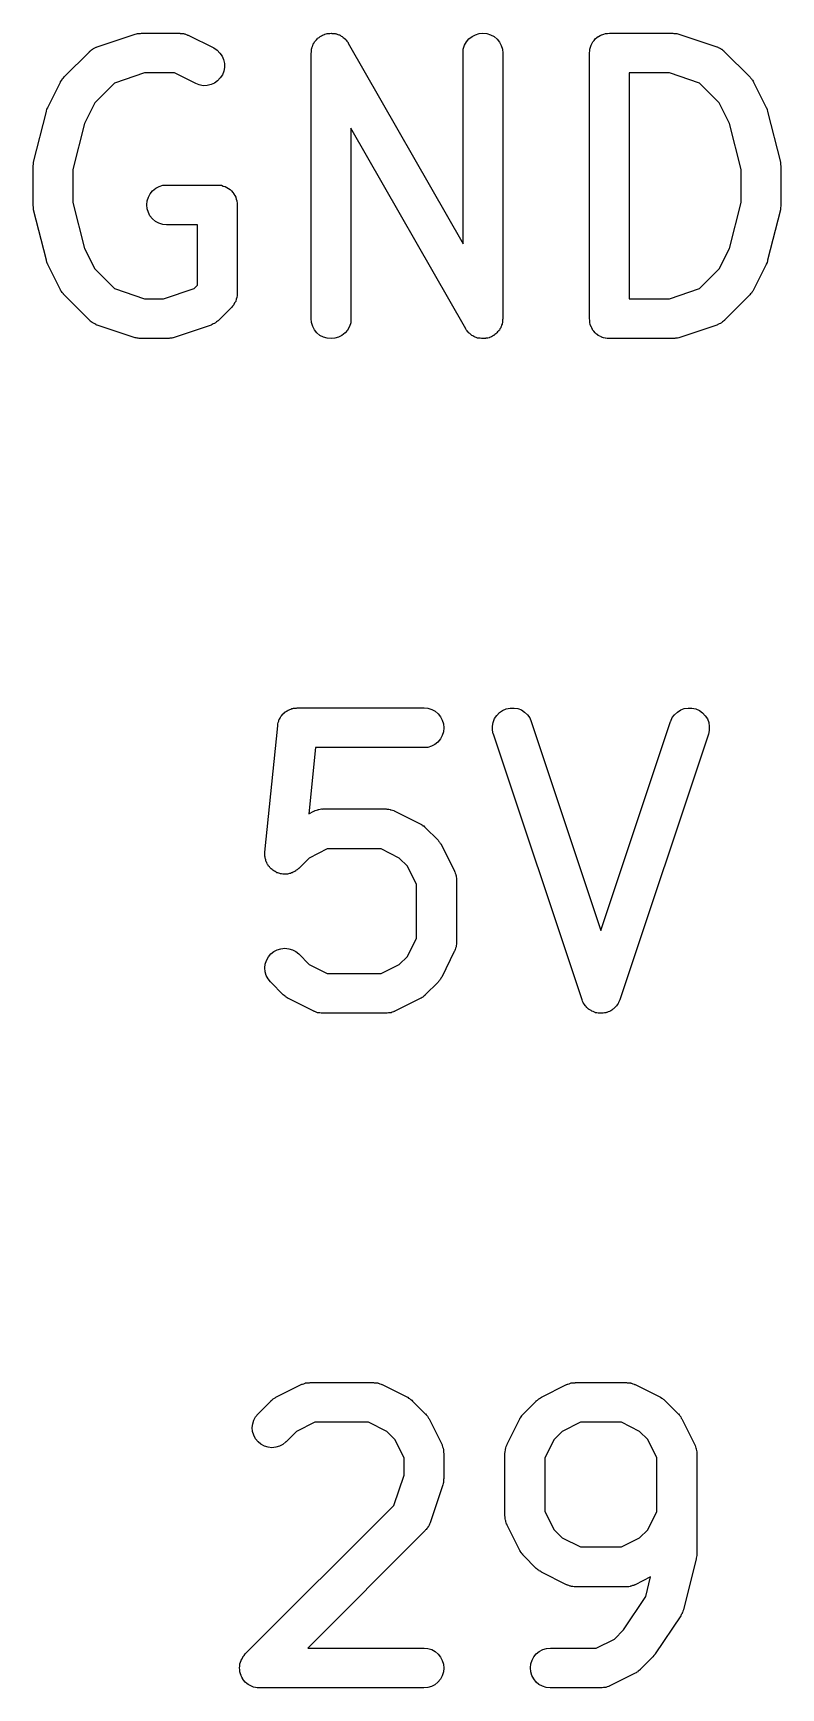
# Model space of a CAD drawing. Extents: x 96 to 150, y -148 to -38.
# Drawn here: x 135.5 to 138.31, y -122.7 to -116.47 of the extents above; entities that cross this region are included whole.
import ezdxf

# ---------------------------------------------------------------- set-up
doc = ezdxf.new("R2010")
doc.units = 0
doc.header["$MEASUREMENT"] = 0
doc.layers.add('BLACK', color=7, linetype='CONTINUOUS')

msp = doc.modelspace()

# ---------------------------------------------------------------- linework, layer by layer
at = {"layer": 'BLACK', "linetype": 'CONTINUOUS'}
for p, q in [((135.739, -116.523), (135.882, -116.475)), ((135.882, -116.475), (135.883, -116.475)), ((135.883, -116.475), (135.887, -116.474)), ((135.887, -116.474), (135.891, -116.473)), ((135.891, -116.473), (135.895, -116.473)), ((135.895, -116.473), (135.898, -116.472)), ((135.898, -116.472), (135.902, -116.472)), ((135.902, -116.472), (135.906, -116.471)), ((135.906, -116.471), (136.049, -116.471)), ((136.049, -116.471), (136.05, -116.471)), ((136.05, -116.471), (136.052, -116.472)), ((136.052, -116.472), (136.054, -116.472)), ((136.054, -116.472), (136.059, -116.472)), ((136.059, -116.472), (136.064, -116.473)), ((136.064, -116.473), (136.067, -116.474)), ((136.067, -116.474), (136.069, -116.474)), ((136.069, -116.474), (136.074, -116.476)), ((136.074, -116.476), (136.078, -116.477)), ((136.078, -116.477), (136.08, -116.479)), ((136.08, -116.479), (136.082, -116.479)), ((136.082, -116.479), (136.178, -116.527)), ((136.56, -116.502), (136.561, -116.5)), ((136.561, -116.5), (136.565, -116.496)), ((136.565, -116.496), (136.568, -116.493)), ((136.568, -116.493), (136.57, -116.491)), ((136.57, -116.491), (136.572, -116.489)), ((136.572, -116.489), (136.575, -116.487)), ((136.575, -116.487), (136.579, -116.484)), ((136.579, -116.484), (136.581, -116.482)), ((136.581, -116.482), (136.584, -116.481)), ((136.584, -116.481), (136.588, -116.479)), ((136.588, -116.479), (136.592, -116.477)), ((136.592, -116.477), (136.595, -116.476)), ((136.595, -116.476), (136.597, -116.475)), ((136.597, -116.475), (136.602, -116.474)), ((136.602, -116.474), (136.606, -116.473)), ((136.606, -116.473), (136.609, -116.472)), ((136.609, -116.472), (136.611, -116.472)), ((136.611, -116.472), (136.616, -116.472)), ((136.616, -116.472), (136.621, -116.471)), ((136.621, -116.471), (136.623, -116.472)), ((136.623, -116.472), (136.626, -116.472)), ((136.626, -116.472), (136.631, -116.472)), ((136.631, -116.472), (136.635, -116.473)), ((136.635, -116.473), (136.638, -116.474)), ((136.638, -116.474), (136.64, -116.474)), ((136.64, -116.474), (136.645, -116.476)), ((136.645, -116.476), (136.649, -116.477)), ((136.649, -116.477), (136.652, -116.478)), ((136.652, -116.478), (136.654, -116.479)), ((136.654, -116.479), (136.658, -116.482)), ((136.658, -116.482), (136.662, -116.484)), ((136.662, -116.484), (136.664, -116.486)), ((136.664, -116.486), (136.666, -116.487)), ((136.666, -116.487), (136.67, -116.49)), ((136.67, -116.49), (136.674, -116.494)), ((136.674, -116.494), (136.675, -116.495)), ((136.675, -116.495), (136.677, -116.497)), ((136.677, -116.497), (136.68, -116.501)), ((137.13, -116.504), (137.139, -116.493)), ((137.139, -116.493), (137.151, -116.484)), ((137.151, -116.484), (137.164, -116.477)), ((137.164, -116.477), (137.178, -116.473)), ((137.178, -116.473), (137.192, -116.471)), ((137.192, -116.471), (137.207, -116.473)), ((137.207, -116.473), (137.221, -116.477)), ((137.221, -116.477), (137.234, -116.484)), ((137.234, -116.484), (137.245, -116.494)), ((137.245, -116.494), (137.254, -116.505)), ((137.606, -116.504), (137.611, -116.499)), ((137.611, -116.499), (137.615, -116.493)), ((137.615, -116.493), (137.621, -116.488)), ((137.615, -116.493), (137.615, -116.493)), ((137.615, -116.493), (137.615, -116.493)), ((137.621, -116.488), (137.626, -116.484)), ((137.626, -116.484), (137.627, -116.484)), ((137.627, -116.484), (137.633, -116.48)), ((137.627, -116.484), (137.627, -116.484)), ((137.633, -116.48), (137.639, -116.477)), ((137.639, -116.477), (137.64, -116.477)), ((137.64, -116.477), (137.647, -116.475)), ((137.64, -116.477), (137.64, -116.477)), ((137.647, -116.475), (137.653, -116.473)), ((137.653, -116.473), (137.654, -116.473)), ((137.654, -116.473), (137.661, -116.472)), ((137.654, -116.473), (137.654, -116.473)), ((137.661, -116.472), (137.668, -116.471)), ((137.668, -116.471), (137.906, -116.471)), ((137.906, -116.471), (137.907, -116.471)), ((137.907, -116.471), (137.911, -116.472)), ((137.911, -116.472), (137.915, -116.472)), ((137.915, -116.472), (137.918, -116.473)), ((137.918, -116.473), (137.922, -116.473)), ((137.922, -116.473), (137.926, -116.474)), ((137.926, -116.474), (137.93, -116.475)), ((137.93, -116.475), (138.073, -116.523)), ((135.615, -116.636), (135.71, -116.541)), ((135.71, -116.541), (135.711, -116.54)), ((135.711, -116.54), (135.713, -116.539)), ((135.713, -116.539), (135.714, -116.537)), ((135.714, -116.537), (135.718, -116.534)), ((135.718, -116.534), (135.722, -116.531)), ((135.722, -116.531), (135.724, -116.53)), ((135.724, -116.53), (135.726, -116.529)), ((135.726, -116.529), (135.731, -116.527)), ((135.731, -116.527), (135.735, -116.524)), ((135.735, -116.524), (135.737, -116.524)), ((135.737, -116.524), (135.739, -116.523)), ((136.178, -116.527), (136.179, -116.527)), ((136.179, -116.527), (136.191, -116.535)), ((136.191, -116.535), (136.201, -116.546)), ((136.201, -116.546), (136.21, -116.558)), ((136.21, -116.558), (136.215, -116.571)), ((136.545, -116.545), (136.546, -116.543)), ((136.545, -116.546), (136.545, -116.545)), ((136.545, -117.546), (136.545, -116.546)), ((136.546, -116.536), (136.547, -116.531)), ((136.546, -116.54), (136.546, -116.536)), ((136.546, -116.543), (136.546, -116.54)), ((136.547, -116.531), (136.548, -116.528)), ((136.548, -116.526), (136.55, -116.521)), ((136.548, -116.528), (136.548, -116.526)), ((136.55, -116.521), (136.551, -116.517)), ((136.551, -116.517), (136.553, -116.515)), ((136.553, -116.512), (136.556, -116.508)), ((136.553, -116.515), (136.553, -116.512)), ((136.556, -116.508), (136.558, -116.504)), ((136.558, -116.504), (136.56, -116.502)), ((136.68, -116.501), (136.683, -116.505)), ((136.683, -116.505), (136.684, -116.507)), ((136.684, -116.507), (136.685, -116.509)), ((136.685, -116.509), (137.117, -117.264)), ((137.117, -116.545), (137.118, -116.531)), ((137.117, -116.546), (137.117, -116.545)), ((137.117, -117.264), (137.117, -116.546)), ((137.118, -116.531), (137.123, -116.517)), ((137.123, -116.517), (137.13, -116.504)), ((137.254, -116.505), (137.261, -116.518)), ((137.261, -116.518), (137.265, -116.532)), ((137.265, -116.532), (137.267, -116.546)), ((137.267, -116.546), (137.267, -117.546)), ((137.593, -116.545), (137.594, -116.538)), ((137.593, -116.546), (137.593, -116.545)), ((137.593, -117.546), (137.593, -116.546)), ((137.593, -116.546), (137.593, -116.546)), ((137.593, -116.546), (137.593, -116.546)), ((137.593, -116.546), (137.593, -116.546)), ((137.594, -116.538), (137.594, -116.531)), ((137.594, -116.531), (137.595, -116.531)), ((137.595, -116.531), (137.597, -116.524)), ((137.595, -116.531), (137.595, -116.531)), ((137.597, -116.524), (137.599, -116.517)), ((137.599, -116.517), (137.602, -116.511)), ((137.599, -116.517), (137.599, -116.517)), ((137.599, -116.517), (137.599, -116.517)), ((137.602, -116.511), (137.606, -116.504)), ((137.606, -116.504), (137.606, -116.504)), ((137.606, -116.504), (137.606, -116.504)), ((138.073, -116.523), (138.074, -116.523)), ((138.074, -116.523), (138.076, -116.524)), ((138.076, -116.524), (138.078, -116.525)), ((138.078, -116.525), (138.082, -116.527)), ((138.082, -116.527), (138.087, -116.529)), ((138.087, -116.529), (138.089, -116.531)), ((138.089, -116.531), (138.091, -116.532)), ((138.091, -116.532), (138.095, -116.535)), ((138.095, -116.535), (138.099, -116.538)), ((138.099, -116.538), (138.1, -116.54)), ((138.1, -116.54), (138.102, -116.541)), ((138.102, -116.541), (138.197, -116.636)), ((135.918, -116.621), (135.804, -116.66)), ((136.031, -116.621), (135.918, -116.621)), ((136.111, -116.661), (136.031, -116.621)), ((136.216, -116.614), (136.211, -116.628)), ((136.215, -116.571), (136.219, -116.585)), ((136.219, -116.6), (136.216, -116.614)), ((136.219, -116.585), (136.219, -116.6)), ((137.743, -116.621), (137.743, -117.471)), ((137.894, -116.621), (137.743, -116.621)), ((138.008, -116.66), (137.894, -116.621)), ((135.553, -116.751), (135.601, -116.656)), ((135.601, -116.655), (135.604, -116.651)), ((135.601, -116.656), (135.601, -116.655)), ((135.604, -116.651), (135.606, -116.648)), ((135.606, -116.648), (135.608, -116.645)), ((135.608, -116.645), (135.609, -116.642)), ((135.609, -116.642), (135.612, -116.639)), ((135.612, -116.639), (135.615, -116.636)), ((135.804, -116.66), (135.73, -116.734)), ((136.124, -116.666), (136.111, -116.661)), ((136.139, -116.669), (136.124, -116.666)), ((136.153, -116.668), (136.139, -116.669)), ((136.168, -116.665), (136.153, -116.668)), ((136.181, -116.659), (136.168, -116.665)), ((136.193, -116.651), (136.181, -116.659)), ((136.203, -116.64), (136.193, -116.651)), ((136.211, -116.628), (136.203, -116.64)), ((138.082, -116.734), (138.008, -116.66)), ((138.197, -116.636), (138.198, -116.637)), ((138.198, -116.637), (138.2, -116.64)), ((138.2, -116.64), (138.203, -116.643)), ((138.203, -116.643), (138.205, -116.646)), ((138.205, -116.646), (138.207, -116.648)), ((138.207, -116.648), (138.209, -116.652)), ((138.209, -116.652), (138.211, -116.656)), ((138.211, -116.656), (138.259, -116.751)), ((135.73, -116.734), (135.691, -116.811)), ((138.121, -116.811), (138.082, -116.734)), ((135.5, -116.957), (135.548, -116.766)), ((135.548, -116.765), (135.55, -116.758)), ((135.548, -116.766), (135.548, -116.765)), ((135.548, -116.765), (135.548, -116.765)), ((135.548, -116.765), (135.548, -116.765)), ((135.55, -116.758), (135.553, -116.752)), ((135.553, -116.752), (135.553, -116.751)), ((135.553, -116.751), (135.553, -116.751)), ((135.691, -116.811), (135.648, -116.984)), ((138.164, -116.984), (138.121, -116.811)), ((138.259, -116.751), (138.259, -116.752)), ((138.259, -116.752), (138.259, -116.752)), ((138.259, -116.752), (138.26, -116.752)), ((138.26, -116.752), (138.262, -116.759)), ((138.262, -116.759), (138.264, -116.766)), ((138.264, -116.766), (138.264, -116.766)), ((138.264, -116.766), (138.264, -116.766)), ((138.264, -116.766), (138.312, -116.957)), ((137.127, -117.584), (136.695, -116.829)), ((136.695, -116.829), (136.695, -117.546)), ((135.498, -116.971), (135.499, -116.965)), ((135.498, -116.973), (135.498, -116.971)), ((135.498, -116.974), (135.498, -116.973)), ((135.498, -116.975), (135.498, -116.974)), ((135.498, -117.118), (135.498, -116.975)), ((135.499, -116.959), (135.5, -116.958)), ((135.499, -116.965), (135.499, -116.959)), ((135.5, -116.958), (135.5, -116.957)), ((135.648, -116.984), (135.648, -117.109)), ((138.164, -117.109), (138.164, -116.984)), ((138.312, -116.957), (138.312, -116.958)), ((138.312, -116.958), (138.313, -116.959)), ((138.313, -116.959), (138.313, -116.96)), ((138.313, -116.96), (138.313, -116.966)), ((138.313, -116.966), (138.314, -116.972)), ((138.314, -116.972), (138.314, -116.974)), ((138.314, -116.974), (138.314, -116.975)), ((138.314, -116.975), (138.314, -117.118)), ((135.948, -117.065), (135.96, -117.055)), ((135.96, -117.055), (135.973, -117.048)), ((135.973, -117.048), (135.987, -117.044)), ((135.987, -117.044), (136.001, -117.043)), ((136.001, -117.043), (136.192, -117.043)), ((136.192, -117.043), (136.192, -117.043)), ((136.192, -117.043), (136.192, -117.043)), ((136.192, -117.043), (136.192, -117.043)), ((136.192, -117.043), (136.193, -117.043)), ((136.193, -117.043), (136.2, -117.044)), ((136.2, -117.044), (136.207, -117.044)), ((136.207, -117.044), (136.207, -117.044)), ((136.207, -117.044), (136.207, -117.044)), ((136.207, -117.044), (136.214, -117.047)), ((136.214, -117.047), (136.221, -117.049)), ((136.221, -117.049), (136.221, -117.049)), ((136.221, -117.049), (136.221, -117.049)), ((136.221, -117.049), (136.227, -117.052)), ((136.227, -117.052), (136.234, -117.056)), ((136.234, -117.056), (136.234, -117.056)), ((136.234, -117.056), (136.234, -117.056)), ((136.234, -117.056), (136.24, -117.06)), ((136.24, -117.06), (136.245, -117.065)), ((135.498, -117.119), (135.498, -117.118)), ((135.498, -117.12), (135.498, -117.119)), ((135.499, -117.126), (135.498, -117.12)), ((135.648, -117.109), (135.691, -117.282)), ((135.926, -117.117), (135.928, -117.103)), ((135.928, -117.132), (135.926, -117.117)), ((135.928, -117.103), (135.932, -117.089)), ((135.932, -117.089), (135.939, -117.076)), ((135.939, -117.076), (135.948, -117.065)), ((136.245, -117.065), (136.245, -117.065)), ((136.245, -117.065), (136.245, -117.065)), ((136.245, -117.065), (136.25, -117.071)), ((136.25, -117.071), (136.254, -117.076)), ((136.254, -117.076), (136.254, -117.077)), ((136.254, -117.077), (136.254, -117.077)), ((136.254, -117.077), (136.258, -117.083)), ((136.258, -117.083), (136.261, -117.089)), ((136.261, -117.089), (136.261, -117.089)), ((136.261, -117.089), (136.261, -117.09)), ((136.261, -117.09), (136.263, -117.096)), ((136.263, -117.096), (136.265, -117.103)), ((136.265, -117.103), (136.265, -117.104)), ((136.265, -117.104), (136.265, -117.104)), ((136.265, -117.104), (136.266, -117.111)), ((136.266, -117.111), (136.267, -117.118)), ((136.267, -117.118), (136.267, -117.451)), ((138.121, -117.282), (138.164, -117.109)), ((138.314, -117.122), (138.313, -117.127)), ((138.314, -117.118), (138.314, -117.119)), ((138.314, -117.119), (138.314, -117.12)), ((138.314, -117.12), (138.314, -117.122)), ((135.499, -117.132), (135.499, -117.126)), ((135.499, -117.134), (135.499, -117.132)), ((135.5, -117.135), (135.499, -117.134)), ((135.5, -117.136), (135.5, -117.135)), ((135.548, -117.326), (135.5, -117.136)), ((135.932, -117.146), (135.928, -117.132)), ((135.938, -117.159), (135.932, -117.146)), ((135.948, -117.17), (135.938, -117.159)), ((135.959, -117.18), (135.948, -117.17)), ((135.972, -117.187), (135.959, -117.18)), ((138.312, -117.136), (138.264, -117.326)), ((138.313, -117.133), (138.312, -117.135)), ((138.312, -117.135), (138.312, -117.136)), ((138.313, -117.127), (138.313, -117.133)), ((135.986, -117.191), (135.972, -117.187)), ((136, -117.193), (135.986, -117.191)), ((136.001, -117.193), (136, -117.193)), ((136.117, -117.193), (136.001, -117.193)), ((136.117, -117.42), (136.117, -117.193)), ((135.691, -117.282), (135.73, -117.359)), ((138.082, -117.359), (138.121, -117.282)), ((135.548, -117.327), (135.548, -117.326)), ((135.55, -117.334), (135.548, -117.327)), ((135.548, -117.327), (135.548, -117.327)), ((135.552, -117.34), (135.55, -117.334)), ((135.553, -117.341), (135.552, -117.34)), ((135.553, -117.342), (135.553, -117.341)), ((135.553, -117.341), (135.553, -117.341)), ((135.601, -117.437), (135.553, -117.342)), ((135.73, -117.359), (135.804, -117.433)), ((138.008, -117.433), (138.082, -117.359)), ((138.259, -117.342), (138.211, -117.437)), ((138.262, -117.335), (138.259, -117.341)), ((138.259, -117.341), (138.259, -117.342)), ((138.259, -117.342), (138.259, -117.342)), ((138.264, -117.328), (138.262, -117.335)), ((138.264, -117.326), (138.264, -117.327)), ((138.264, -117.327), (138.264, -117.328)), ((138.264, -117.328), (138.264, -117.328)), ((135.804, -117.433), (135.918, -117.471)), ((135.989, -117.471), (136.104, -117.433)), ((136.104, -117.433), (136.117, -117.42)), ((137.894, -117.471), (138.008, -117.433)), ((135.603, -117.441), (135.601, -117.437)), ((135.605, -117.444), (135.603, -117.441)), ((135.607, -117.447), (135.605, -117.444)), ((135.609, -117.449), (135.607, -117.447)), ((135.612, -117.453), (135.609, -117.449)), ((135.614, -117.456), (135.612, -117.453)), ((135.615, -117.457), (135.614, -117.456)), ((135.71, -117.552), (135.615, -117.457)), ((135.918, -117.471), (135.989, -117.471)), ((136.254, -117.494), (136.249, -117.499)), ((136.257, -117.487), (136.254, -117.493)), ((136.254, -117.493), (136.254, -117.493)), ((136.254, -117.493), (136.254, -117.494)), ((136.261, -117.481), (136.257, -117.487)), ((136.263, -117.473), (136.261, -117.48)), ((136.261, -117.48), (136.261, -117.48)), ((136.261, -117.48), (136.261, -117.481)), ((136.265, -117.467), (136.263, -117.473)), ((136.266, -117.459), (136.265, -117.466)), ((136.265, -117.466), (136.265, -117.466)), ((136.265, -117.466), (136.265, -117.467)), ((136.267, -117.452), (136.266, -117.459)), ((136.267, -117.451), (136.267, -117.451)), ((136.267, -117.451), (136.267, -117.451)), ((136.267, -117.451), (136.267, -117.451)), ((136.267, -117.451), (136.267, -117.452)), ((137.743, -117.471), (137.894, -117.471)), ((138.197, -117.457), (138.102, -117.552)), ((138.2, -117.453), (138.197, -117.457)), ((138.203, -117.45), (138.2, -117.453)), ((138.204, -117.448), (138.203, -117.45)), ((138.206, -117.445), (138.204, -117.448)), ((138.208, -117.442), (138.206, -117.445)), ((138.211, -117.438), (138.208, -117.442)), ((138.211, -117.437), (138.211, -117.438)), ((135.712, -117.553), (135.71, -117.552)), ((135.713, -117.555), (135.712, -117.553)), ((135.717, -117.558), (135.713, -117.555)), ((135.721, -117.561), (135.717, -117.558)), ((136.189, -117.558), (136.185, -117.562)), ((136.193, -117.556), (136.189, -117.558)), ((136.195, -117.554), (136.193, -117.556)), ((136.196, -117.553), (136.195, -117.554)), ((136.197, -117.552), (136.196, -117.553)), ((136.245, -117.504), (136.197, -117.552)), ((136.249, -117.499), (136.245, -117.504)), ((136.547, -117.561), (136.545, -117.546)), ((136.695, -117.547), (136.694, -117.562)), ((136.695, -117.546), (136.695, -117.547)), ((137.266, -117.557), (137.265, -117.562)), ((137.267, -117.547), (137.266, -117.55)), ((137.266, -117.55), (137.266, -117.552)), ((137.266, -117.552), (137.266, -117.557)), ((137.267, -117.546), (137.267, -117.547)), ((137.594, -117.553), (137.593, -117.546)), ((137.594, -117.56), (137.594, -117.553)), ((137.594, -117.561), (137.594, -117.56)), ((138.094, -117.558), (138.09, -117.562)), ((138.098, -117.556), (138.094, -117.558)), ((138.099, -117.554), (138.098, -117.556)), ((138.101, -117.553), (138.099, -117.554)), ((138.102, -117.552), (138.101, -117.553)), ((135.723, -117.562), (135.721, -117.561)), ((135.725, -117.563), (135.723, -117.562)), ((135.73, -117.566), (135.725, -117.563)), ((135.734, -117.568), (135.73, -117.566)), ((135.736, -117.569), (135.734, -117.568)), ((135.738, -117.57), (135.736, -117.569)), ((135.739, -117.57), (135.738, -117.57)), ((135.882, -117.618), (135.739, -117.57)), ((135.886, -117.618), (135.882, -117.618)), ((135.89, -117.62), (135.886, -117.618)), ((135.894, -117.62), (135.89, -117.62)), ((135.897, -117.621), (135.894, -117.62)), ((135.901, -117.621), (135.897, -117.621)), ((135.905, -117.621), (135.901, -117.621)), ((135.906, -117.621), (135.905, -117.621)), ((136.001, -117.621), (135.906, -117.621)), ((136.005, -117.621), (136.001, -117.621)), ((136.01, -117.621), (136.005, -117.621)), ((136.013, -117.62), (136.01, -117.621)), ((136.016, -117.62), (136.013, -117.62)), ((136.02, -117.619), (136.016, -117.62)), ((136.024, -117.618), (136.02, -117.619)), ((136.025, -117.618), (136.024, -117.618)), ((136.168, -117.57), (136.025, -117.618)), ((136.17, -117.569), (136.168, -117.57)), ((136.172, -117.568), (136.17, -117.569)), ((136.176, -117.566), (136.172, -117.568)), ((136.181, -117.564), (136.176, -117.566)), ((136.183, -117.563), (136.181, -117.564)), ((136.185, -117.562), (136.183, -117.563)), ((136.551, -117.575), (136.547, -117.561)), ((136.558, -117.588), (136.551, -117.575)), ((136.567, -117.599), (136.558, -117.588)), ((136.578, -117.609), (136.567, -117.599)), ((136.591, -117.616), (136.578, -117.609)), ((136.605, -117.62), (136.591, -117.616)), ((136.62, -117.621), (136.605, -117.62)), ((136.634, -117.62), (136.62, -117.621)), ((136.648, -117.616), (136.634, -117.62)), ((136.661, -117.609), (136.648, -117.616)), ((136.673, -117.6), (136.661, -117.609)), ((136.682, -117.589), (136.673, -117.6)), ((136.689, -117.576), (136.682, -117.589)), ((136.694, -117.562), (136.689, -117.576)), ((137.128, -117.586), (137.127, -117.584)), ((137.129, -117.588), (137.128, -117.586)), ((137.132, -117.592), (137.129, -117.588)), ((137.135, -117.596), (137.132, -117.592)), ((137.137, -117.597), (137.135, -117.596)), ((137.138, -117.599), (137.137, -117.597)), ((137.142, -117.602), (137.138, -117.599)), ((137.146, -117.606), (137.142, -117.602)), ((137.148, -117.607), (137.146, -117.606)), ((137.15, -117.609), (137.148, -117.607)), ((137.154, -117.611), (137.15, -117.609)), ((137.158, -117.613), (137.154, -117.611)), ((137.16, -117.614), (137.158, -117.613)), ((137.163, -117.616), (137.16, -117.614)), ((137.167, -117.617), (137.163, -117.616)), ((137.172, -117.619), (137.167, -117.617)), ((137.174, -117.619), (137.172, -117.619)), ((137.177, -117.62), (137.174, -117.619)), ((137.181, -117.62), (137.177, -117.62)), ((137.186, -117.621), (137.181, -117.62)), ((137.189, -117.621), (137.186, -117.621)), ((137.191, -117.621), (137.189, -117.621)), ((137.196, -117.621), (137.191, -117.621)), ((137.201, -117.621), (137.196, -117.621)), ((137.203, -117.62), (137.201, -117.621)), ((137.206, -117.62), (137.203, -117.62)), ((137.21, -117.619), (137.206, -117.62)), ((137.215, -117.618), (137.21, -117.619)), ((137.217, -117.617), (137.215, -117.618)), ((137.22, -117.616), (137.217, -117.617)), ((137.224, -117.614), (137.22, -117.616)), ((137.228, -117.612), (137.224, -117.614)), ((137.231, -117.61), (137.228, -117.612)), ((137.233, -117.609), (137.231, -117.61)), ((137.237, -117.606), (137.233, -117.609)), ((137.24, -117.603), (137.237, -117.606)), ((137.242, -117.602), (137.24, -117.603)), ((137.244, -117.6), (137.242, -117.602)), ((137.247, -117.596), (137.244, -117.6)), ((137.251, -117.593), (137.247, -117.596)), ((137.252, -117.591), (137.251, -117.593)), ((137.254, -117.589), (137.252, -117.591)), ((137.256, -117.585), (137.254, -117.589)), ((137.259, -117.58), (137.256, -117.585)), ((137.261, -117.576), (137.259, -117.578)), ((137.259, -117.578), (137.259, -117.58)), ((137.262, -117.571), (137.261, -117.576)), ((137.264, -117.567), (137.262, -117.571)), ((137.265, -117.562), (137.264, -117.564)), ((137.264, -117.564), (137.264, -117.567)), ((137.596, -117.568), (137.594, -117.561)), ((137.594, -117.561), (137.594, -117.561)), ((137.598, -117.574), (137.596, -117.568)), ((137.598, -117.575), (137.598, -117.574)), ((137.599, -117.575), (137.598, -117.575)), ((137.602, -117.581), (137.599, -117.575)), ((137.605, -117.587), (137.602, -117.581)), ((137.605, -117.588), (137.605, -117.587)), ((137.61, -117.593), (137.605, -117.588)), ((137.605, -117.588), (137.605, -117.588)), ((137.614, -117.599), (137.61, -117.593)), ((137.615, -117.599), (137.614, -117.599)), ((137.62, -117.604), (137.615, -117.599)), ((137.615, -117.599), (137.615, -117.599)), ((137.626, -117.608), (137.62, -117.604)), ((137.626, -117.609), (137.626, -117.608)), ((137.626, -117.608), (137.626, -117.608)), ((137.632, -117.612), (137.626, -117.609)), ((137.638, -117.615), (137.632, -117.612)), ((137.639, -117.615), (137.638, -117.615)), ((137.639, -117.616), (137.639, -117.615)), ((137.646, -117.618), (137.639, -117.616)), ((137.652, -117.62), (137.646, -117.618)), ((137.653, -117.62), (137.652, -117.62)), ((137.66, -117.621), (137.653, -117.62)), ((137.653, -117.62), (137.653, -117.62)), ((137.667, -117.621), (137.66, -117.621)), ((137.668, -117.621), (137.667, -117.621)), ((137.667, -117.621), (137.667, -117.621)), ((137.667, -117.621), (137.667, -117.621)), ((137.667, -117.621), (137.667, -117.621)), ((137.906, -117.621), (137.668, -117.621)), ((137.91, -117.621), (137.906, -117.621)), ((137.914, -117.621), (137.91, -117.621)), ((137.917, -117.62), (137.914, -117.621)), ((137.921, -117.62), (137.917, -117.62)), ((137.925, -117.619), (137.921, -117.62)), ((137.929, -117.618), (137.925, -117.619)), ((137.93, -117.618), (137.929, -117.618)), ((138.073, -117.57), (137.93, -117.618)), ((138.075, -117.569), (138.073, -117.57)), ((138.077, -117.568), (138.075, -117.569)), ((138.081, -117.566), (138.077, -117.568)), ((138.086, -117.564), (138.081, -117.566)), ((138.088, -117.563), (138.086, -117.564)), ((138.09, -117.562), (138.088, -117.563)), ((136.424, -119.057), (136.426, -119.054)), ((136.426, -119.054), (136.428, -119.05)), ((136.428, -119.05), (136.43, -119.047)), ((136.43, -119.047), (136.431, -119.044)), ((136.431, -119.044), (136.434, -119.041)), ((136.434, -119.041), (136.436, -119.038)), ((136.436, -119.038), (136.438, -119.036)), ((136.438, -119.036), (136.44, -119.033)), ((136.44, -119.033), (136.444, -119.031)), ((136.444, -119.031), (136.446, -119.028)), ((136.446, -119.028), (136.449, -119.026)), ((136.449, -119.026), (136.452, -119.024)), ((136.452, -119.024), (136.455, -119.022)), ((136.455, -119.022), (136.459, -119.02)), ((136.459, -119.02), (136.462, -119.019)), ((136.462, -119.019), (136.465, -119.017)), ((136.465, -119.017), (136.469, -119.016)), ((136.469, -119.016), (136.472, -119.014)), ((136.472, -119.014), (136.476, -119.014)), ((136.476, -119.014), (136.479, -119.013)), ((136.479, -119.013), (136.483, -119.012)), ((136.483, -119.012), (136.487, -119.012)), ((136.487, -119.012), (136.49, -119.012)), ((136.49, -119.012), (136.493, -119.011)), ((136.493, -119.011), (136.97, -119.011)), ((136.97, -119.011), (136.971, -119.011)), ((136.971, -119.011), (136.985, -119.013)), ((136.985, -119.013), (136.999, -119.017)), ((136.999, -119.017), (137.012, -119.024)), ((137.012, -119.024), (137.023, -119.034)), ((137.023, -119.034), (137.032, -119.045)), ((137.032, -119.045), (137.039, -119.058)), ((137.231, -119.066), (137.236, -119.052)), ((137.236, -119.052), (137.244, -119.04)), ((137.244, -119.04), (137.254, -119.029)), ((137.254, -119.029), (137.266, -119.021)), ((137.266, -119.021), (137.28, -119.015)), ((137.28, -119.015), (137.294, -119.012)), ((137.294, -119.012), (137.309, -119.012)), ((137.309, -119.012), (137.323, -119.014)), ((137.323, -119.014), (137.337, -119.019)), ((137.337, -119.019), (137.349, -119.027)), ((137.349, -119.027), (137.36, -119.037)), ((137.36, -119.037), (137.368, -119.049)), ((137.368, -119.049), (137.374, -119.063)), ((137.899, -119.062), (137.905, -119.048)), ((137.905, -119.048), (137.913, -119.037)), ((137.913, -119.037), (137.924, -119.027)), ((137.924, -119.027), (137.937, -119.019)), ((137.937, -119.019), (137.95, -119.014)), ((137.95, -119.014), (137.965, -119.012)), ((137.965, -119.012), (137.979, -119.012)), ((137.979, -119.012), (137.994, -119.015)), ((137.994, -119.015), (138.007, -119.021)), ((138.007, -119.021), (138.019, -119.03)), ((138.019, -119.03), (138.029, -119.041)), ((138.029, -119.041), (138.037, -119.053)), ((138.037, -119.053), (138.042, -119.067)), ((136.371, -119.555), (136.419, -119.079)), ((136.419, -119.078), (136.42, -119.075)), ((136.419, -119.079), (136.419, -119.078)), ((136.42, -119.071), (136.421, -119.067)), ((136.42, -119.075), (136.42, -119.071)), ((136.421, -119.067), (136.422, -119.064)), ((136.422, -119.064), (136.423, -119.061)), ((136.423, -119.061), (136.424, -119.057)), ((137.039, -119.115), (137.032, -119.128)), ((137.039, -119.058), (137.043, -119.072)), ((137.043, -119.101), (137.039, -119.115)), ((137.043, -119.072), (137.045, -119.087)), ((137.045, -119.087), (137.043, -119.101)), ((137.228, -119.08), (137.231, -119.066)), ((137.228, -119.095), (137.228, -119.08)), ((137.231, -119.109), (137.228, -119.095)), ((137.232, -119.11), (137.231, -119.109)), ((137.565, -120.11), (137.232, -119.11)), ((137.374, -119.063), (137.636, -119.849)), ((137.636, -119.849), (137.898, -119.063)), ((138.041, -119.11), (137.707, -120.11)), ((137.898, -119.063), (137.899, -119.062)), ((138.044, -119.096), (138.041, -119.11)), ((138.042, -119.067), (138.044, -119.081)), ((138.044, -119.081), (138.044, -119.096)), ((136.561, -119.161), (136.536, -119.41)), ((136.97, -119.161), (136.561, -119.161)), ((136.984, -119.16), (136.97, -119.161)), ((136.998, -119.156), (136.984, -119.16)), ((137.011, -119.149), (136.998, -119.156)), ((137.022, -119.14), (137.011, -119.149)), ((137.032, -119.128), (137.022, -119.14)), ((136.536, -119.41), (136.555, -119.4)), ((136.555, -119.4), (136.556, -119.4)), ((136.556, -119.4), (136.558, -119.399)), ((136.558, -119.399), (136.56, -119.398)), ((136.56, -119.398), (136.565, -119.397)), ((136.565, -119.397), (136.57, -119.395)), ((136.57, -119.395), (136.572, -119.394)), ((136.572, -119.394), (136.574, -119.394)), ((136.574, -119.394), (136.579, -119.393)), ((136.579, -119.393), (136.584, -119.392)), ((136.584, -119.392), (136.586, -119.393)), ((136.586, -119.393), (136.589, -119.392)), ((136.589, -119.392), (136.827, -119.392)), ((136.827, -119.392), (136.828, -119.392)), ((136.828, -119.392), (136.83, -119.393)), ((136.83, -119.393), (136.832, -119.393)), ((136.832, -119.393), (136.837, -119.393)), ((136.837, -119.393), (136.842, -119.394)), ((136.842, -119.394), (136.844, -119.395)), ((136.844, -119.395), (136.847, -119.395)), ((136.847, -119.395), (136.851, -119.397)), ((136.851, -119.397), (136.856, -119.398)), ((136.856, -119.398), (136.858, -119.399)), ((136.858, -119.399), (136.86, -119.4)), ((136.86, -119.4), (136.955, -119.448)), ((136.955, -119.448), (136.956, -119.448)), ((136.956, -119.448), (136.96, -119.451)), ((136.96, -119.451), (136.964, -119.453)), ((136.964, -119.453), (136.966, -119.455)), ((136.966, -119.455), (136.969, -119.456)), ((136.969, -119.456), (136.972, -119.459)), ((136.972, -119.459), (136.975, -119.462)), ((136.975, -119.462), (137.023, -119.51)), ((136.606, -119.542), (136.538, -119.577)), ((136.809, -119.542), (136.606, -119.542)), ((136.877, -119.577), (136.809, -119.542)), ((137.023, -119.51), (137.023, -119.51)), ((137.023, -119.51), (137.026, -119.514)), ((137.026, -119.514), (137.029, -119.517)), ((137.029, -119.517), (137.03, -119.519)), ((137.03, -119.519), (137.032, -119.522)), ((137.032, -119.522), (137.034, -119.525)), ((137.034, -119.525), (137.037, -119.529)), ((137.037, -119.529), (137.084, -119.624)), ((136.371, -119.559), (136.371, -119.555)), ((136.371, -119.562), (136.371, -119.559)), ((136.371, -119.566), (136.371, -119.562)), ((136.371, -119.57), (136.371, -119.566)), ((136.372, -119.573), (136.371, -119.57)), ((136.372, -119.577), (136.372, -119.573)), ((136.373, -119.58), (136.372, -119.577)), ((136.374, -119.584), (136.373, -119.58)), ((136.375, -119.587), (136.374, -119.584)), ((136.376, -119.591), (136.375, -119.587)), ((136.378, -119.594), (136.376, -119.591)), ((136.379, -119.598), (136.378, -119.594)), ((136.381, -119.601), (136.379, -119.598)), ((136.383, -119.604), (136.381, -119.601)), ((136.385, -119.607), (136.383, -119.604)), ((136.388, -119.61), (136.385, -119.607)), ((136.39, -119.612), (136.388, -119.61)), ((136.392, -119.615), (136.39, -119.612)), ((136.395, -119.618), (136.392, -119.615)), ((136.538, -119.577), (136.499, -119.616)), ((136.908, -119.607), (136.877, -119.577)), ((136.942, -119.676), (136.908, -119.607)), ((136.398, -119.62), (136.395, -119.618)), ((136.401, -119.622), (136.398, -119.62)), ((136.404, -119.625), (136.401, -119.622)), ((136.407, -119.626), (136.404, -119.625)), ((136.41, -119.628), (136.407, -119.626)), ((136.413, -119.63), (136.41, -119.628)), ((136.416, -119.632), (136.413, -119.63)), ((136.42, -119.633), (136.416, -119.632)), ((136.423, -119.634), (136.42, -119.633)), ((136.427, -119.635), (136.423, -119.634)), ((136.43, -119.636), (136.427, -119.635)), ((136.434, -119.636), (136.43, -119.636)), ((136.438, -119.637), (136.434, -119.636)), ((136.441, -119.637), (136.438, -119.637)), ((136.445, -119.638), (136.441, -119.637)), ((136.449, -119.637), (136.445, -119.638)), ((136.452, -119.637), (136.449, -119.637)), ((136.456, -119.637), (136.452, -119.637)), ((136.46, -119.636), (136.456, -119.637)), ((136.463, -119.635), (136.46, -119.636)), ((136.467, -119.635), (136.463, -119.635)), ((136.47, -119.633), (136.467, -119.635)), ((136.474, -119.632), (136.47, -119.633)), ((136.477, -119.63), (136.474, -119.632)), ((136.48, -119.629), (136.477, -119.63)), ((136.483, -119.627), (136.48, -119.629)), ((136.487, -119.625), (136.483, -119.627)), ((136.489, -119.623), (136.487, -119.625)), ((136.493, -119.621), (136.489, -119.623)), ((136.495, -119.619), (136.493, -119.621)), ((136.498, -119.616), (136.495, -119.619)), ((136.499, -119.616), (136.498, -119.616)), ((136.942, -119.878), (136.942, -119.676)), ((137.084, -119.624), (137.085, -119.625)), ((137.085, -119.625), (137.085, -119.627)), ((137.085, -119.627), (137.086, -119.629)), ((137.086, -119.629), (137.088, -119.634)), ((137.088, -119.634), (137.09, -119.639)), ((137.09, -119.639), (137.09, -119.641)), ((137.09, -119.641), (137.091, -119.643)), ((137.091, -119.643), (137.091, -119.648)), ((137.091, -119.648), (137.092, -119.653)), ((137.092, -119.653), (137.092, -119.656)), ((137.092, -119.656), (137.092, -119.658)), ((137.092, -119.658), (137.092, -119.896)), ((136.404, -119.929), (136.417, -119.922)), ((136.417, -119.922), (136.431, -119.918)), ((136.431, -119.918), (136.446, -119.916)), ((136.446, -119.916), (136.461, -119.918)), ((136.461, -119.918), (136.475, -119.922)), ((136.475, -119.922), (136.487, -119.929)), ((136.908, -119.947), (136.942, -119.878)), ((137.085, -119.927), (137.084, -119.929)), ((137.086, -119.925), (137.085, -119.927)), ((137.088, -119.921), (137.086, -119.925)), ((137.089, -119.916), (137.088, -119.921)), ((137.09, -119.914), (137.089, -119.916)), ((137.091, -119.911), (137.09, -119.914)), ((137.092, -119.901), (137.091, -119.906)), ((137.091, -119.906), (137.091, -119.911)), ((137.092, -119.896), (137.092, -119.897)), ((137.092, -119.897), (137.092, -119.899)), ((137.092, -119.899), (137.092, -119.901)), ((136.371, -119.99), (136.372, -119.976)), ((136.372, -119.976), (136.377, -119.962)), ((136.377, -119.962), (136.384, -119.949)), ((136.384, -119.949), (136.393, -119.938)), ((136.393, -119.938), (136.404, -119.929)), ((136.487, -119.929), (136.499, -119.938)), ((136.499, -119.938), (136.538, -119.977)), ((136.538, -119.977), (136.606, -120.011)), ((136.809, -120.011), (136.877, -119.977)), ((136.877, -119.977), (136.908, -119.947)), ((137.084, -119.929), (137.037, -120.025)), ((136.372, -120.005), (136.371, -119.99)), ((136.376, -120.019), (136.372, -120.005)), ((136.383, -120.032), (136.376, -120.019)), ((136.392, -120.043), (136.383, -120.032)), ((136.393, -120.044), (136.392, -120.043)), ((136.44, -120.092), (136.393, -120.044)), ((136.606, -120.011), (136.809, -120.011)), ((137.023, -120.044), (136.975, -120.092)), ((137.025, -120.041), (137.023, -120.044)), ((137.028, -120.038), (137.025, -120.041)), ((137.03, -120.035), (137.028, -120.038)), ((137.032, -120.033), (137.03, -120.035)), ((137.034, -120.029), (137.032, -120.033)), ((137.036, -120.026), (137.034, -120.029)), ((137.037, -120.025), (137.036, -120.026)), ((136.444, -120.094), (136.44, -120.092)), ((136.447, -120.097), (136.444, -120.094)), ((136.449, -120.099), (136.447, -120.097)), ((136.452, -120.101), (136.449, -120.099)), ((136.455, -120.103), (136.452, -120.101)), ((136.459, -120.105), (136.455, -120.103)), ((136.46, -120.106), (136.459, -120.105)), ((136.555, -120.153), (136.46, -120.106)), ((136.955, -120.106), (136.86, -120.153)), ((136.959, -120.104), (136.955, -120.106)), ((136.963, -120.102), (136.959, -120.104)), ((136.965, -120.1), (136.963, -120.102)), ((136.968, -120.098), (136.965, -120.1)), ((136.971, -120.095), (136.968, -120.098)), ((136.974, -120.093), (136.971, -120.095)), ((136.975, -120.092), (136.974, -120.093)), ((137.567, -120.115), (137.565, -120.11)), ((137.707, -120.111), (137.705, -120.116)), ((137.707, -120.11), (137.707, -120.111)), ((136.557, -120.154), (136.555, -120.153)), ((136.559, -120.155), (136.557, -120.154)), ((136.564, -120.157), (136.559, -120.155)), ((136.569, -120.159), (136.564, -120.157)), ((136.571, -120.159), (136.569, -120.159)), ((136.573, -120.16), (136.571, -120.159)), ((136.578, -120.16), (136.573, -120.16)), ((136.583, -120.161), (136.578, -120.16)), ((136.585, -120.161), (136.583, -120.161)), ((136.588, -120.161), (136.585, -120.161)), ((136.589, -120.161), (136.588, -120.161)), ((136.827, -120.161), (136.589, -120.161)), ((136.829, -120.161), (136.827, -120.161)), ((136.831, -120.161), (136.829, -120.161)), ((136.836, -120.16), (136.831, -120.161)), ((136.841, -120.16), (136.836, -120.16)), ((136.843, -120.159), (136.841, -120.16)), ((136.846, -120.159), (136.843, -120.159)), ((136.85, -120.157), (136.846, -120.159)), ((136.855, -120.156), (136.85, -120.157)), ((136.857, -120.155), (136.855, -120.156)), ((136.859, -120.154), (136.857, -120.155)), ((136.86, -120.153), (136.859, -120.154)), ((137.569, -120.12), (137.567, -120.115)), ((137.57, -120.122), (137.569, -120.12)), ((137.571, -120.123), (137.57, -120.122)), ((137.574, -120.128), (137.571, -120.123)), ((137.577, -120.132), (137.574, -120.128)), ((137.578, -120.134), (137.577, -120.132)), ((137.579, -120.135), (137.578, -120.134)), ((137.583, -120.139), (137.579, -120.135)), ((137.587, -120.143), (137.583, -120.139)), ((137.589, -120.144), (137.587, -120.143)), ((137.59, -120.146), (137.589, -120.144)), ((137.594, -120.148), (137.59, -120.146)), ((137.599, -120.151), (137.594, -120.148)), ((137.601, -120.152), (137.599, -120.151)), ((137.602, -120.153), (137.601, -120.152)), ((137.607, -120.155), (137.602, -120.153)), ((137.612, -120.157), (137.607, -120.155)), ((137.614, -120.158), (137.612, -120.157)), ((137.616, -120.159), (137.614, -120.158)), ((137.621, -120.16), (137.616, -120.159)), ((137.626, -120.161), (137.621, -120.16)), ((137.628, -120.161), (137.626, -120.161)), ((137.63, -120.161), (137.628, -120.161)), ((137.636, -120.161), (137.63, -120.161)), ((137.641, -120.161), (137.636, -120.161)), ((137.643, -120.161), (137.641, -120.161)), ((137.645, -120.161), (137.643, -120.161)), ((137.65, -120.16), (137.645, -120.161)), ((137.655, -120.159), (137.65, -120.16)), ((137.657, -120.158), (137.655, -120.159)), ((137.659, -120.158), (137.657, -120.158)), ((137.664, -120.156), (137.659, -120.158)), ((137.669, -120.154), (137.664, -120.156)), ((137.671, -120.153), (137.669, -120.154)), ((137.673, -120.152), (137.671, -120.153)), ((137.677, -120.149), (137.673, -120.152)), ((137.681, -120.146), (137.677, -120.149)), ((137.683, -120.145), (137.681, -120.146)), ((137.685, -120.143), (137.683, -120.145)), ((137.688, -120.14), (137.685, -120.143)), ((137.692, -120.136), (137.688, -120.14)), ((137.694, -120.134), (137.692, -120.136)), ((137.695, -120.133), (137.694, -120.134)), ((137.698, -120.129), (137.695, -120.133)), ((137.701, -120.124), (137.698, -120.129)), ((137.702, -120.122), (137.701, -120.124)), ((137.703, -120.121), (137.702, -120.122)), ((137.705, -120.116), (137.703, -120.121)), ((136.405, -121.611), (136.409, -121.609)), ((136.409, -121.609), (136.412, -121.607)), ((136.412, -121.607), (136.507, -121.559)), ((136.507, -121.559), (136.508, -121.559)), ((136.508, -121.559), (136.51, -121.558)), ((136.51, -121.558), (136.512, -121.557)), ((136.512, -121.557), (136.517, -121.556)), ((136.517, -121.556), (136.522, -121.554)), ((136.522, -121.554), (136.524, -121.553)), ((136.524, -121.553), (136.526, -121.553)), ((136.526, -121.553), (136.531, -121.552)), ((136.531, -121.552), (136.537, -121.552)), ((136.537, -121.552), (136.539, -121.552)), ((136.539, -121.552), (136.541, -121.551)), ((136.541, -121.551), (136.779, -121.551)), ((136.779, -121.551), (136.78, -121.551)), ((136.78, -121.551), (136.782, -121.552)), ((136.782, -121.552), (136.784, -121.552)), ((136.784, -121.552), (136.79, -121.552)), ((136.79, -121.552), (136.795, -121.553)), ((136.795, -121.553), (136.797, -121.554)), ((136.797, -121.554), (136.799, -121.554)), ((136.799, -121.554), (136.804, -121.556)), ((136.804, -121.556), (136.809, -121.557)), ((136.809, -121.557), (136.811, -121.559)), ((136.811, -121.559), (136.813, -121.559)), ((136.813, -121.559), (136.908, -121.607)), ((136.908, -121.607), (136.909, -121.607)), ((136.909, -121.607), (136.912, -121.61)), ((137.405, -121.611), (137.409, -121.609)), ((137.409, -121.609), (137.412, -121.607)), ((137.412, -121.607), (137.507, -121.559)), ((137.507, -121.559), (137.508, -121.559)), ((137.508, -121.559), (137.51, -121.558)), ((137.51, -121.558), (137.512, -121.557)), ((137.512, -121.557), (137.517, -121.556)), ((137.517, -121.556), (137.522, -121.554)), ((137.522, -121.554), (137.524, -121.553)), ((137.524, -121.553), (137.526, -121.553)), ((137.526, -121.553), (137.531, -121.552)), ((137.531, -121.552), (137.537, -121.552)), ((137.537, -121.552), (137.539, -121.552)), ((137.539, -121.552), (137.541, -121.551)), ((137.541, -121.551), (137.731, -121.551)), ((137.731, -121.551), (137.732, -121.551)), ((137.732, -121.551), (137.735, -121.552)), ((137.735, -121.552), (137.737, -121.552)), ((137.737, -121.552), (137.742, -121.552)), ((137.742, -121.552), (137.747, -121.553)), ((137.747, -121.553), (137.749, -121.554)), ((137.749, -121.554), (137.751, -121.554)), ((137.751, -121.554), (137.756, -121.556)), ((137.756, -121.556), (137.761, -121.557)), ((137.761, -121.557), (137.763, -121.559)), ((137.763, -121.559), (137.765, -121.559)), ((137.765, -121.559), (137.86, -121.607)), ((137.86, -121.607), (137.861, -121.607)), ((137.861, -121.607), (137.865, -121.61)), ((136.336, -121.68), (136.345, -121.669)), ((136.345, -121.669), (136.393, -121.621)), ((136.393, -121.62), (136.397, -121.618)), ((136.393, -121.621), (136.393, -121.62)), ((136.397, -121.618), (136.4, -121.615)), ((136.4, -121.615), (136.402, -121.613)), ((136.402, -121.613), (136.405, -121.611)), ((136.912, -121.61), (136.916, -121.612)), ((136.916, -121.612), (136.918, -121.614)), ((136.918, -121.614), (136.921, -121.615)), ((136.921, -121.615), (136.924, -121.618)), ((136.924, -121.618), (136.927, -121.621)), ((136.927, -121.621), (136.975, -121.669)), ((136.975, -121.669), (136.976, -121.669)), ((136.976, -121.669), (136.978, -121.673)), ((137.342, -121.672), (137.345, -121.669)), ((137.345, -121.669), (137.393, -121.621)), ((137.393, -121.62), (137.397, -121.618)), ((137.393, -121.621), (137.393, -121.62)), ((137.397, -121.618), (137.4, -121.615)), ((137.4, -121.615), (137.402, -121.613)), ((137.402, -121.613), (137.405, -121.611)), ((137.865, -121.61), (137.868, -121.612)), ((137.868, -121.612), (137.871, -121.614)), ((137.871, -121.614), (137.873, -121.615)), ((137.873, -121.615), (137.876, -121.618)), ((137.876, -121.618), (137.88, -121.621)), ((137.88, -121.621), (137.927, -121.669)), ((137.927, -121.669), (137.928, -121.669)), ((137.928, -121.669), (137.931, -121.673)), ((136.323, -121.721), (136.325, -121.707)), ((136.324, -121.736), (136.323, -121.721)), ((136.325, -121.707), (136.329, -121.693)), ((136.329, -121.693), (136.336, -121.68)), ((136.559, -121.701), (136.49, -121.736)), ((136.761, -121.701), (136.559, -121.701)), ((136.83, -121.736), (136.761, -121.701)), ((136.978, -121.673), (136.981, -121.676)), ((136.981, -121.676), (136.983, -121.678)), ((136.983, -121.678), (136.985, -121.681)), ((136.985, -121.681), (136.987, -121.685)), ((136.987, -121.685), (136.989, -121.688)), ((136.989, -121.688), (137.037, -121.783)), ((137.283, -121.783), (137.331, -121.688)), ((137.331, -121.687), (137.334, -121.684)), ((137.331, -121.688), (137.331, -121.687)), ((137.334, -121.684), (137.336, -121.68)), ((137.336, -121.68), (137.338, -121.677)), ((137.338, -121.677), (137.339, -121.675)), ((137.339, -121.675), (137.342, -121.672)), ((137.559, -121.701), (137.49, -121.736)), ((137.714, -121.701), (137.559, -121.701)), ((137.782, -121.736), (137.714, -121.701)), ((137.931, -121.673), (137.934, -121.676)), ((137.934, -121.676), (137.935, -121.678)), ((137.935, -121.678), (137.937, -121.681)), ((137.937, -121.681), (137.939, -121.685)), ((137.939, -121.685), (137.941, -121.688)), ((137.941, -121.688), (137.989, -121.783)), ((136.329, -121.75), (136.324, -121.736)), ((136.335, -121.763), (136.329, -121.75)), ((136.345, -121.774), (136.335, -121.763)), ((136.356, -121.784), (136.345, -121.774)), ((136.369, -121.791), (136.356, -121.784)), ((136.383, -121.795), (136.369, -121.791)), ((136.397, -121.797), (136.383, -121.795)), ((136.412, -121.795), (136.397, -121.797)), ((136.426, -121.791), (136.412, -121.795)), ((136.439, -121.785), (136.426, -121.791)), ((136.45, -121.775), (136.439, -121.785)), ((136.451, -121.775), (136.45, -121.775)), ((136.49, -121.736), (136.451, -121.775)), ((136.86, -121.766), (136.83, -121.736)), ((136.895, -121.835), (136.86, -121.766)), ((137.037, -121.783), (137.037, -121.784)), ((137.037, -121.784), (137.038, -121.786)), ((137.038, -121.786), (137.039, -121.788)), ((137.039, -121.788), (137.04, -121.793)), ((137.04, -121.793), (137.042, -121.798)), ((137.278, -121.797), (137.28, -121.792)), ((137.28, -121.792), (137.282, -121.787)), ((137.282, -121.787), (137.283, -121.785)), ((137.283, -121.785), (137.283, -121.783)), ((137.46, -121.766), (137.425, -121.835)), ((137.49, -121.736), (137.46, -121.766)), ((137.813, -121.766), (137.782, -121.736)), ((137.847, -121.835), (137.813, -121.766)), ((137.989, -121.783), (137.989, -121.784)), ((137.989, -121.784), (137.99, -121.786)), ((137.99, -121.786), (137.991, -121.788)), ((137.991, -121.788), (137.993, -121.793)), ((137.993, -121.793), (137.994, -121.798)), ((136.895, -121.9), (136.895, -121.835)), ((137.042, -121.798), (137.042, -121.8)), ((137.042, -121.8), (137.043, -121.802)), ((137.043, -121.802), (137.044, -121.807)), ((137.044, -121.807), (137.044, -121.812)), ((137.044, -121.812), (137.044, -121.815)), ((137.044, -121.815), (137.045, -121.817)), ((137.045, -121.817), (137.045, -121.912)), ((137.275, -121.816), (137.276, -121.814)), ((137.275, -121.817), (137.275, -121.816)), ((137.275, -122.055), (137.275, -121.817)), ((137.276, -121.811), (137.277, -121.806)), ((137.276, -121.814), (137.276, -121.811)), ((137.277, -121.801), (137.278, -121.799)), ((137.277, -121.806), (137.277, -121.801)), ((137.278, -121.799), (137.278, -121.797)), ((137.425, -121.835), (137.425, -122.037)), ((137.847, -122.037), (137.847, -121.835)), ((137.994, -121.798), (137.995, -121.8)), ((137.995, -121.8), (137.995, -121.802)), ((137.995, -121.802), (137.996, -121.807)), ((137.996, -121.807), (137.997, -121.812)), ((137.997, -121.812), (137.997, -121.815)), ((137.997, -121.815), (137.997, -121.817)), ((137.997, -121.817), (137.997, -122.198)), ((136.856, -122.014), (136.895, -121.9)), ((137.045, -121.913), (137.044, -121.917)), ((137.044, -121.917), (137.044, -121.922)), ((137.045, -121.912), (137.045, -121.913)), ((137.041, -121.936), (136.993, -122.079)), ((137.042, -121.932), (137.041, -121.936)), ((137.043, -121.928), (137.042, -121.932)), ((137.044, -121.922), (137.043, -121.925)), ((137.043, -121.925), (137.043, -121.928)), ((136.297, -122.573), (136.856, -122.014)), ((137.425, -122.037), (137.46, -122.106)), ((137.813, -122.106), (137.847, -122.037)), ((136.976, -122.106), (136.975, -122.108)), ((136.978, -122.105), (136.976, -122.106)), ((136.981, -122.101), (136.978, -122.105)), ((136.984, -122.097), (136.981, -122.101)), ((136.985, -122.095), (136.984, -122.097)), ((136.987, -122.093), (136.985, -122.095)), ((136.989, -122.088), (136.987, -122.093)), ((136.991, -122.084), (136.989, -122.088)), ((136.992, -122.082), (136.991, -122.084)), ((136.993, -122.08), (136.992, -122.082)), ((136.993, -122.079), (136.993, -122.08)), ((137.276, -122.057), (137.275, -122.055)), ((137.276, -122.059), (137.276, -122.057)), ((137.276, -122.064), (137.276, -122.059)), ((137.277, -122.07), (137.276, -122.064)), ((137.278, -122.072), (137.277, -122.07)), ((137.278, -122.074), (137.278, -122.072)), ((137.28, -122.079), (137.278, -122.074)), ((137.281, -122.084), (137.28, -122.079)), ((137.282, -122.085), (137.281, -122.084)), ((137.283, -122.088), (137.282, -122.085)), ((137.331, -122.184), (137.283, -122.088)), ((137.283, -122.088), (137.283, -122.088)), ((137.46, -122.106), (137.49, -122.136)), ((137.782, -122.136), (137.813, -122.106)), ((136.975, -122.108), (136.532, -122.551)), ((137.49, -122.136), (137.559, -122.17)), ((137.559, -122.17), (137.714, -122.17)), ((137.714, -122.17), (137.782, -122.136)), ((137.333, -122.187), (137.331, -122.184)), ((137.335, -122.191), (137.333, -122.187)), ((137.337, -122.193), (137.335, -122.191)), ((137.339, -122.196), (137.337, -122.193)), ((137.342, -122.199), (137.339, -122.196)), ((137.344, -122.202), (137.342, -122.199)), ((137.345, -122.203), (137.344, -122.202)), ((137.393, -122.251), (137.345, -122.203)), ((137.995, -122.216), (137.947, -122.406)), ((137.996, -122.207), (137.995, -122.213)), ((137.995, -122.213), (137.995, -122.215)), ((137.995, -122.215), (137.995, -122.216)), ((137.997, -122.202), (137.996, -122.207)), ((137.997, -122.198), (137.997, -122.199)), ((137.997, -122.199), (137.997, -122.2)), ((137.997, -122.2), (137.997, -122.202)), ((137.396, -122.254), (137.393, -122.251)), ((137.399, -122.256), (137.396, -122.254)), ((137.402, -122.258), (137.399, -122.256)), ((137.404, -122.26), (137.402, -122.258)), ((137.408, -122.262), (137.404, -122.26)), ((137.411, -122.264), (137.408, -122.262)), ((137.412, -122.265), (137.411, -122.264)), ((137.507, -122.313), (137.412, -122.265)), ((137.823, -122.283), (137.765, -122.313)), ((137.805, -122.357), (137.823, -122.283)), ((137.509, -122.313), (137.507, -122.313)), ((137.511, -122.314), (137.509, -122.313)), ((137.516, -122.316), (137.511, -122.314)), ((137.521, -122.318), (137.516, -122.316)), ((137.523, -122.318), (137.521, -122.318)), ((137.525, -122.319), (137.523, -122.318)), ((137.53, -122.319), (137.525, -122.319)), ((137.536, -122.32), (137.53, -122.319)), ((137.538, -122.32), (137.536, -122.32)), ((137.54, -122.32), (137.538, -122.32)), ((137.541, -122.32), (137.54, -122.32)), ((137.731, -122.32), (137.541, -122.32)), ((137.721, -122.483), (137.805, -122.357)), ((137.734, -122.32), (137.731, -122.32)), ((137.736, -122.32), (137.734, -122.32)), ((137.741, -122.32), (137.736, -122.32)), ((137.746, -122.319), (137.741, -122.32)), ((137.748, -122.318), (137.746, -122.319)), ((137.75, -122.318), (137.748, -122.318)), ((137.755, -122.316), (137.75, -122.318)), ((137.76, -122.315), (137.755, -122.316)), ((137.762, -122.314), (137.76, -122.315)), ((137.764, -122.313), (137.762, -122.314)), ((137.765, -122.313), (137.764, -122.313)), ((137.944, -122.417), (137.942, -122.419)), ((137.942, -122.419), (137.942, -122.421)), ((137.945, -122.412), (137.944, -122.417)), ((137.947, -122.407), (137.945, -122.412)), ((137.947, -122.406), (137.947, -122.407)), ((137.937, -122.43), (137.841, -122.573)), ((137.939, -122.425), (137.937, -122.43)), ((137.942, -122.421), (137.939, -122.425)), ((137.618, -122.551), (137.687, -122.517)), ((137.687, -122.517), (137.721, -122.483)), ((136.277, -122.611), (136.279, -122.604)), ((136.279, -122.604), (136.281, -122.598)), ((136.281, -122.597), (136.285, -122.591)), ((136.281, -122.598), (136.281, -122.597)), ((136.281, -122.597), (136.281, -122.597)), ((136.285, -122.591), (136.288, -122.585)), ((136.288, -122.584), (136.293, -122.579)), ((136.288, -122.585), (136.288, -122.584)), ((136.288, -122.585), (136.288, -122.585)), ((136.293, -122.579), (136.297, -122.573)), ((136.532, -122.551), (136.97, -122.551)), ((136.97, -122.551), (136.971, -122.551)), ((136.971, -122.551), (136.985, -122.553)), ((136.985, -122.553), (136.999, -122.557)), ((136.999, -122.557), (137.012, -122.564)), ((137.012, -122.564), (137.023, -122.574)), ((137.023, -122.574), (137.032, -122.585)), ((137.032, -122.585), (137.039, -122.598)), ((137.039, -122.598), (137.043, -122.612)), ((137.372, -122.611), (137.377, -122.597)), ((137.377, -122.597), (137.384, -122.584)), ((137.384, -122.584), (137.393, -122.573)), ((137.393, -122.573), (137.404, -122.564)), ((137.404, -122.564), (137.417, -122.557)), ((137.417, -122.557), (137.431, -122.553)), ((137.431, -122.553), (137.446, -122.551)), ((137.446, -122.551), (137.618, -122.551)), ((137.832, -122.584), (137.784, -122.632)), ((137.836, -122.579), (137.832, -122.584)), ((137.841, -122.574), (137.836, -122.579)), ((137.841, -122.573), (137.841, -122.573)), ((137.841, -122.573), (137.841, -122.573)), ((137.841, -122.573), (137.841, -122.573)), ((137.841, -122.573), (137.841, -122.574)), ((136.275, -122.626), (136.276, -122.619)), ((136.276, -122.633), (136.275, -122.626)), ((136.275, -122.626), (136.275, -122.626)), ((136.275, -122.626), (136.275, -122.626)), ((136.276, -122.619), (136.277, -122.612)), ((136.277, -122.64), (136.276, -122.633)), ((136.277, -122.612), (136.277, -122.611)), ((136.277, -122.611), (136.277, -122.611)), ((136.277, -122.641), (136.277, -122.64)), ((136.279, -122.648), (136.277, -122.641)), ((136.277, -122.641), (136.277, -122.641)), ((136.281, -122.654), (136.279, -122.648)), ((136.281, -122.655), (136.281, -122.654)), ((136.284, -122.661), (136.281, -122.655)), ((136.281, -122.655), (136.281, -122.655)), ((136.288, -122.667), (136.284, -122.661)), ((136.288, -122.668), (136.288, -122.667)), ((136.292, -122.673), (136.288, -122.668)), ((136.288, -122.668), (136.288, -122.668)), ((137.032, -122.668), (137.022, -122.68)), ((137.039, -122.655), (137.032, -122.668)), ((137.043, -122.641), (137.039, -122.655)), ((137.043, -122.612), (137.045, -122.627)), ((137.045, -122.627), (137.043, -122.641)), ((137.371, -122.626), (137.372, -122.611)), ((137.372, -122.64), (137.371, -122.626)), ((137.376, -122.654), (137.372, -122.64)), ((137.383, -122.667), (137.376, -122.654)), ((137.392, -122.679), (137.383, -122.667)), ((137.765, -122.646), (137.67, -122.693)), ((137.769, -122.644), (137.765, -122.646)), ((137.772, -122.642), (137.769, -122.644)), ((137.775, -122.64), (137.772, -122.642)), ((137.777, -122.638), (137.775, -122.64)), ((137.78, -122.635), (137.777, -122.638)), ((137.784, -122.633), (137.78, -122.635)), ((137.784, -122.632), (137.784, -122.633)), ((136.297, -122.679), (136.292, -122.673)), ((136.303, -122.684), (136.297, -122.679)), ((136.297, -122.679), (136.297, -122.679)), ((136.297, -122.679), (136.297, -122.679)), ((136.308, -122.688), (136.303, -122.684)), ((136.315, -122.692), (136.308, -122.688)), ((136.308, -122.688), (136.308, -122.688)), ((136.308, -122.688), (136.308, -122.688)), ((136.321, -122.695), (136.315, -122.692)), ((136.328, -122.698), (136.321, -122.695)), ((136.321, -122.695), (136.321, -122.695)), ((136.321, -122.695), (136.321, -122.695)), ((136.335, -122.7), (136.328, -122.698)), ((136.342, -122.701), (136.335, -122.7)), ((136.335, -122.7), (136.335, -122.7)), ((136.335, -122.7), (136.335, -122.7)), ((136.349, -122.701), (136.342, -122.701)), ((136.35, -122.701), (136.349, -122.701)), ((136.97, -122.701), (136.35, -122.701)), ((136.35, -122.701), (136.35, -122.701)), ((136.35, -122.701), (136.35, -122.701)), ((136.35, -122.701), (136.35, -122.701)), ((136.984, -122.7), (136.97, -122.701)), ((136.998, -122.696), (136.984, -122.7)), ((137.011, -122.689), (136.998, -122.696)), ((137.022, -122.68), (137.011, -122.689)), ((137.403, -122.688), (137.392, -122.679)), ((137.416, -122.695), (137.403, -122.688)), ((137.43, -122.7), (137.416, -122.695)), ((137.445, -122.701), (137.43, -122.7)), ((137.446, -122.701), (137.445, -122.701)), ((137.636, -122.701), (137.446, -122.701)), ((137.638, -122.701), (137.636, -122.701)), ((137.641, -122.701), (137.638, -122.701)), ((137.646, -122.7), (137.641, -122.701)), ((137.651, -122.7), (137.646, -122.7)), ((137.653, -122.699), (137.651, -122.7)), ((137.655, -122.699), (137.653, -122.699)), ((137.66, -122.697), (137.655, -122.699)), ((137.665, -122.696), (137.66, -122.697)), ((137.667, -122.695), (137.665, -122.696)), ((137.669, -122.694), (137.667, -122.695)), ((137.67, -122.693), (137.669, -122.694))]:
    msp.add_line(p, q, dxfattribs=at)

doc.saveas('drawing.dxf')
